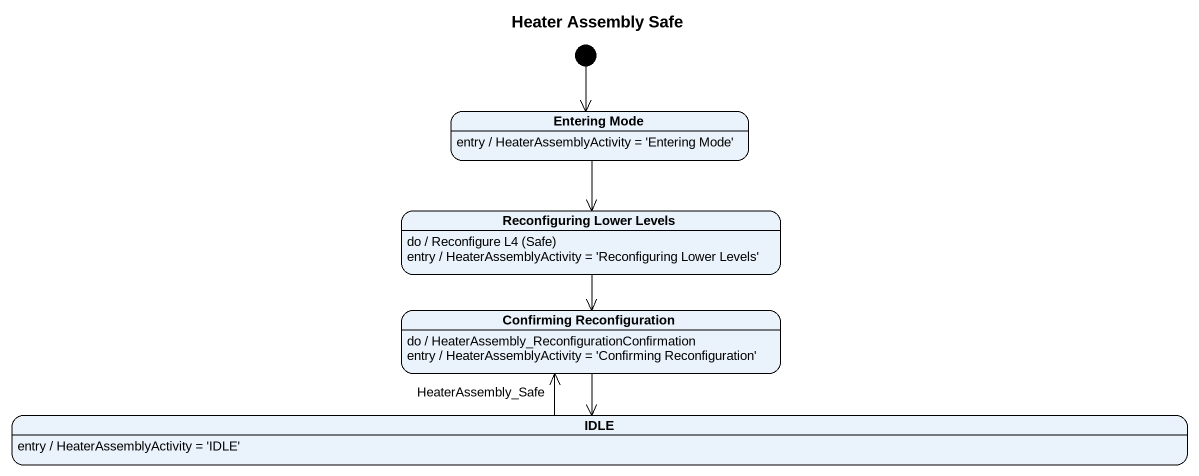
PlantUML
@startuml
title Heater Assembly Safe
hide empty description
state "Entering Mode" as Entering_Mode
Entering_Mode : entry / HeaterAssemblyActivity = 'Entering Mode'
state "Reconfiguring Lower Levels" as Reconfiguring_Lower_Levels
Reconfiguring_Lower_Levels : do / Reconfigure L4 (Safe)
Reconfiguring_Lower_Levels : entry / HeaterAssemblyActivity = 'Reconfiguring Lower Levels'
state "Confirming Reconfiguration" as Confirming_Reconfiguration
Confirming_Reconfiguration : do / HeaterAssembly_ReconfigurationConfirmation
Confirming_Reconfiguration : entry / HeaterAssemblyActivity = 'Confirming Reconfiguration'
state IDLE
IDLE : entry / HeaterAssemblyActivity = 'IDLE'
[*] --> Entering_Mode
Entering_Mode --> Reconfiguring_Lower_Levels
Reconfiguring_Lower_Levels --> Confirming_Reconfiguration
Confirming_Reconfiguration --> IDLE
IDLE -up-> Confirming_Reconfiguration : HeaterAssembly_Safe
@enduml
